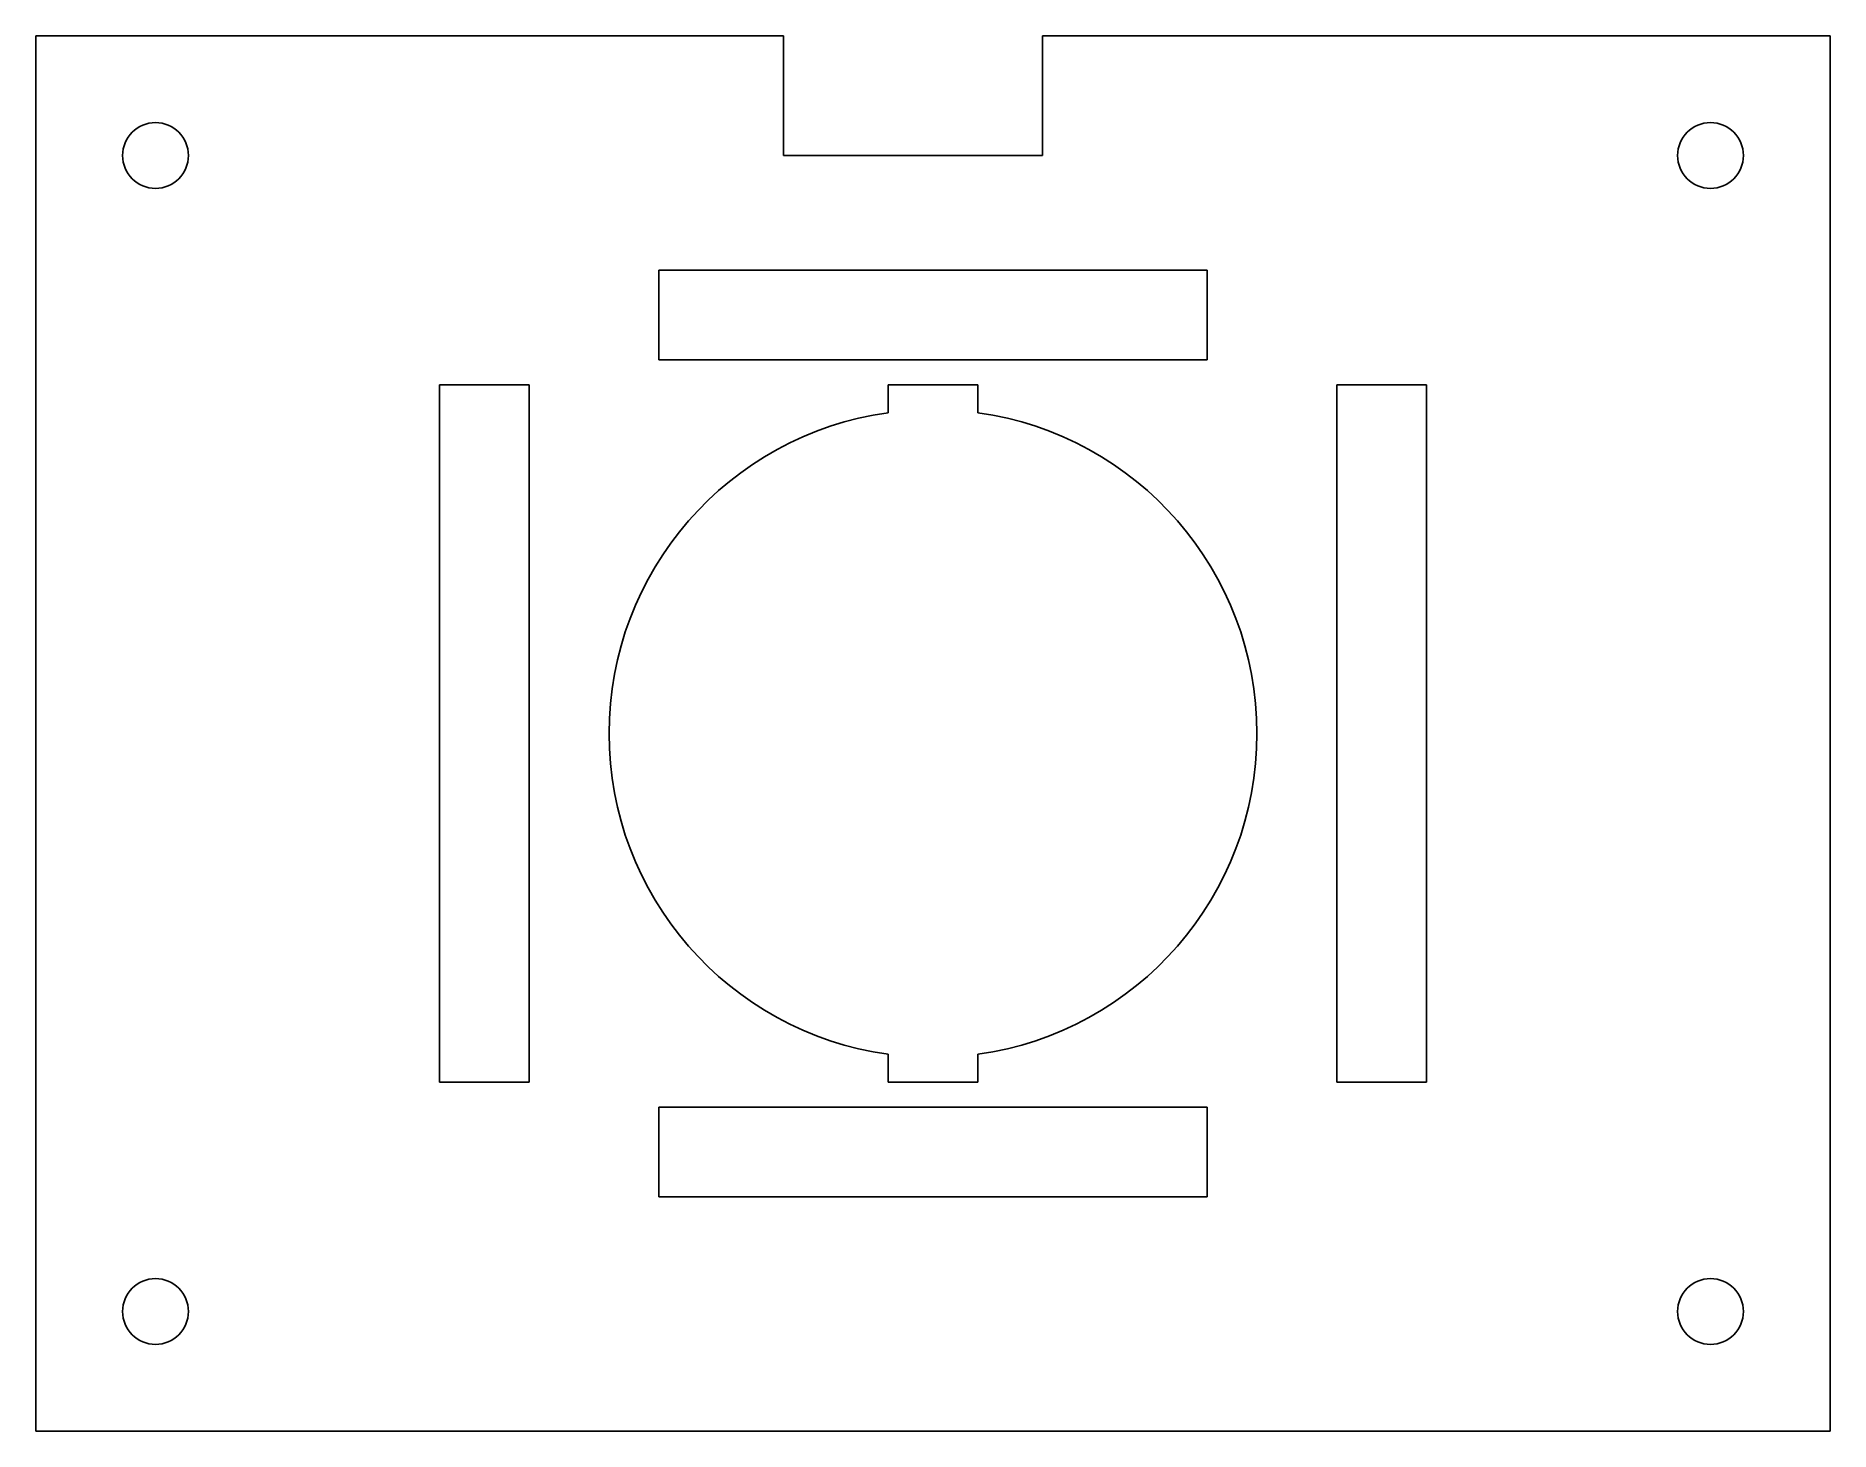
# Model space of a CAD drawing. Header units: millimetres. Extents: x 0 to 180, y 0 to 140.
import ezdxf

# ---------------------------------------------------------------- set-up
doc = ezdxf.new("R2010")
doc.units = ezdxf.units.MM
doc.layers.add('Part', color=7, linetype='CONTINUOUS')

msp = doc.modelspace()

# ---------------------------------------------------------------- linework, layer by layer
at = {"layer": 'Part'}
for p, q in [((0, 0, 6), (0, 140, 6)), ((0, 140), (0, 140, 6)), ((0, 0), (0, 140)), ((0, 140, 6), (75, 140, 6)), ((0, 0, 6), (0, 140, 6)), ((0, 140), (75, 140)), ((0, 140, 6), (75, 140, 6)), ((0, 140), (0, 140, 6)), ((0, 140), (75, 140)), ((0, 0), (0, 140)), ((75, 128, 6), (75, 140, 6)), ((75, 140), (75, 140, 6)), ((75, 128), (75, 140)), ((75, 128, 6), (75, 140, 6)), ((75, 140), (75, 140, 6)), ((75, 128), (75, 140)), ((101, 128, 6), (101, 140, 6)), ((101, 140, 6), (180, 140, 6)), ((101, 128), (101, 140)), ((101, 140), (180, 140)), ((101, 128, 6), (101, 140, 6)), ((101, 140), (101, 140, 6)), ((101, 128), (101, 140)), ((101, 140), (180, 140)), ((101, 140, 6), (180, 140, 6)), ((101, 140), (101, 140, 6)), ((180, 0, 6), (180, 140, 6)), ((180, 0), (180, 140)), ((180, 0, 6), (180, 140, 6)), ((180, 140), (180, 140, 6)), ((180, 0), (180, 140)), ((180, 140), (180, 140, 6)), ((15.3, 128), (15.3, 128, 6)), ((15.3, 128), (15.3, 128, 6)), ((75, 128, 6), (101, 128, 6)), ((75, 128), (101, 128)), ((75, 128), (75, 128, 6)), ((75, 128), (101, 128)), ((75, 128, 6), (101, 128, 6)), ((75, 128), (75, 128, 6)), ((101, 128), (101, 128, 6)), ((101, 128), (101, 128, 6)), ((171.3, 128), (171.3, 128, 6)), ((171.3, 128), (171.3, 128, 6)), ((62.5, 107.5, 6), (62.5, 116.5, 6)), ((62.5, 116.5, 6), (117.5, 116.5, 6)), ((62.5, 107.5), (62.5, 116.5)), ((62.5, 116.5), (117.5, 116.5)), ((62.5, 107.5, 6), (62.5, 116.5, 6)), ((62.5, 116.5), (62.5, 116.5, 6)), ((62.5, 107.5), (62.5, 116.5)), ((62.5, 116.5), (117.5, 116.5)), ((62.5, 116.5, 6), (117.5, 116.5, 6)), ((62.5, 116.5), (62.5, 116.5, 6)), ((117.5, 107.5, 6), (117.5, 116.5, 6)), ((117.5, 107.5), (117.5, 116.5)), ((117.5, 107.5, 6), (117.5, 116.5, 6)), ((117.5, 116.5), (117.5, 116.5, 6)), ((117.5, 107.5), (117.5, 116.5)), ((117.5, 116.5), (117.5, 116.5, 6)), ((62.5, 107.5, 6), (117.5, 107.5, 6)), ((62.5, 107.5), (117.5, 107.5)), ((62.5, 107.5), (117.5, 107.5)), ((62.5, 107.5, 6), (117.5, 107.5, 6)), ((62.5, 107.5), (62.5, 107.5, 6)), ((62.5, 107.5), (62.5, 107.5, 6)), ((117.5, 107.5), (117.5, 107.5, 6)), ((117.5, 107.5), (117.5, 107.5, 6)), ((40.5, 35, 6), (40.5, 105, 6)), ((40.5, 105, 6), (49.5, 105, 6)), ((40.5, 35), (40.5, 105)), ((40.5, 105), (49.5, 105)), ((40.5, 35, 6), (40.5, 105, 6)), ((40.5, 105), (40.5, 105, 6)), ((40.5, 35), (40.5, 105)), ((40.5, 105), (49.5, 105)), ((40.5, 105, 6), (49.5, 105, 6)), ((40.5, 105), (40.5, 105, 6)), ((49.5, 35, 6), (49.5, 105, 6)), ((49.5, 35), (49.5, 105)), ((49.5, 35, 6), (49.5, 105, 6)), ((49.5, 105), (49.5, 105, 6)), ((49.5, 35), (49.5, 105)), ((49.5, 105), (49.5, 105, 6)), ((85.5, 102.19, 6), (85.5, 105, 6)), ((85.5, 105, 6), (94.5, 105, 6)), ((85.5, 102.19), (85.5, 105)), ((85.5, 105), (94.5, 105)), ((85.5, 102.19, 6), (85.5, 105, 6)), ((85.5, 105), (85.5, 105, 6)), ((85.5, 102.19), (85.5, 105)), ((85.5, 105), (94.5, 105)), ((85.5, 105, 6), (94.5, 105, 6)), ((85.5, 105), (85.5, 105, 6)), ((94.5, 102.19, 6), (94.5, 105, 6)), ((94.5, 102.19), (94.5, 105)), ((94.5, 105), (94.5, 105, 6)), ((94.5, 102.19, 6), (94.5, 105, 6)), ((94.5, 105), (94.5, 105, 6)), ((94.5, 102.19), (94.5, 105)), ((130.5, 35, 6), (130.5, 105, 6)), ((130.5, 105, 6), (139.5, 105, 6)), ((130.5, 35), (130.5, 105)), ((130.5, 105), (139.5, 105)), ((130.5, 35, 6), (130.5, 105, 6)), ((130.5, 105), (130.5, 105, 6)), ((130.5, 35), (130.5, 105)), ((130.5, 105), (139.5, 105)), ((130.5, 105, 6), (139.5, 105, 6)), ((130.5, 105), (130.5, 105, 6)), ((139.5, 35, 6), (139.5, 105, 6)), ((139.5, 35), (139.5, 105)), ((139.5, 35, 6), (139.5, 105, 6)), ((139.5, 105), (139.5, 105, 6)), ((139.5, 35), (139.5, 105)), ((139.5, 105), (139.5, 105, 6)), ((85.5, 102.19), (85.5, 102.19, 6)), ((85.5, 102.19), (85.5, 102.19, 6)), ((94.5, 102.19), (94.5, 102.19, 6)), ((94.5, 102.19), (94.5, 102.19, 6)), ((122.5, 70), (122.5, 70, 6)), ((122.5, 70), (122.5, 70, 6)), ((85.5, 35, 6), (85.5, 37.81, 6)), ((85.5, 35), (85.5, 37.81)), ((85.5, 35, 6), (85.5, 37.81, 6)), ((85.5, 37.81), (85.5, 37.81, 6)), ((85.5, 35), (85.5, 37.81)), ((85.5, 37.81), (85.5, 37.81, 6)), ((94.5, 35, 6), (94.5, 37.81, 6)), ((94.5, 35), (94.5, 37.81)), ((94.5, 35, 6), (94.5, 37.81, 6)), ((94.5, 37.81), (94.5, 37.81, 6)), ((94.5, 35), (94.5, 37.81)), ((94.5, 37.81), (94.5, 37.81, 6)), ((40.5, 35, 6), (49.5, 35, 6)), ((40.5, 35), (49.5, 35)), ((40.5, 35), (49.5, 35)), ((40.5, 35, 6), (49.5, 35, 6)), ((40.5, 35), (40.5, 35, 6)), ((40.5, 35), (40.5, 35, 6)), ((49.5, 35), (49.5, 35, 6)), ((49.5, 35), (49.5, 35, 6)), ((85.5, 35, 6), (94.5, 35, 6)), ((85.5, 35), (94.5, 35)), ((85.5, 35), (94.5, 35)), ((85.5, 35, 6), (94.5, 35, 6)), ((85.5, 35), (85.5, 35, 6)), ((85.5, 35), (85.5, 35, 6)), ((94.5, 35), (94.5, 35, 6)), ((94.5, 35), (94.5, 35, 6)), ((130.5, 35, 6), (139.5, 35, 6)), ((130.5, 35), (139.5, 35)), ((130.5, 35), (139.5, 35)), ((130.5, 35, 6), (139.5, 35, 6)), ((130.5, 35), (130.5, 35, 6)), ((130.5, 35), (130.5, 35, 6)), ((139.5, 35), (139.5, 35, 6)), ((139.5, 35), (139.5, 35, 6)), ((62.5, 23.5, 6), (62.5, 32.5, 6)), ((62.5, 32.5, 6), (117.5, 32.5, 6)), ((62.5, 23.5), (62.5, 32.5)), ((62.5, 32.5), (117.5, 32.5)), ((62.5, 23.5, 6), (62.5, 32.5, 6)), ((62.5, 32.5), (62.5, 32.5, 6)), ((62.5, 23.5), (62.5, 32.5)), ((62.5, 32.5), (117.5, 32.5)), ((62.5, 32.5, 6), (117.5, 32.5, 6)), ((62.5, 32.5), (62.5, 32.5, 6)), ((117.5, 23.5, 6), (117.5, 32.5, 6)), ((117.5, 23.5), (117.5, 32.5)), ((117.5, 23.5, 6), (117.5, 32.5, 6)), ((117.5, 32.5), (117.5, 32.5, 6)), ((117.5, 23.5), (117.5, 32.5)), ((117.5, 32.5), (117.5, 32.5, 6)), ((62.5, 23.5, 6), (117.5, 23.5, 6)), ((62.5, 23.5), (117.5, 23.5)), ((62.5, 23.5), (117.5, 23.5)), ((62.5, 23.5, 6), (117.5, 23.5, 6)), ((62.5, 23.5), (62.5, 23.5, 6)), ((62.5, 23.5), (62.5, 23.5, 6)), ((117.5, 23.5), (117.5, 23.5, 6)), ((117.5, 23.5), (117.5, 23.5, 6)), ((15.3, 12), (15.3, 12, 6)), ((15.3, 12), (15.3, 12, 6)), ((171.3, 12), (171.3, 12, 6)), ((171.3, 12), (171.3, 12, 6)), ((0, 0), (0, 0, 6)), ((0, 0), (180, 0)), ((0, 0, 6), (180, 0, 6)), ((0, 0), (0, 0, 6)), ((0, 0, 6), (180, 0, 6)), ((0, 0), (180, 0)), ((180, 0), (180, 0, 6)), ((180, 0), (180, 0, 6))]:
    msp.add_line(p, q, dxfattribs=at)
for centre in [(12, 128, 6), (12, 128), (12, 128, 6), (12, 128), (168, 128, 6), (168, 128), (168, 128, 6), (168, 128), (12, 12, 6), (12, 12), (12, 12, 6), (12, 12), (168, 12, 6), (168, 12), (168, 12, 6), (168, 12)]:
    msp.add_circle(centre, 3.3, dxfattribs=at)
for centre, start, end in [((90, 70, 6), 97.9588, -97.9588), ((90, 70), 97.9588, -97.9588), ((90, 70, 6), 97.9588, -97.9588), ((90, 70), 97.9588, -97.9588), ((90, 70, 6), 0, 82.0412), ((90, 70), 0, 82.0412), ((90, 70, 6), 0, 82.0412), ((90, 70), 0, 82.0412), ((90, 70, 6), -82.0412, 0), ((90, 70), -82.0412, 0), ((90, 70), -82.0412, 0), ((90, 70, 6), -82.0412, 0)]:
    msp.add_arc(centre, 32.5, start, end, dxfattribs=at)

doc.saveas('drawing.dxf')
